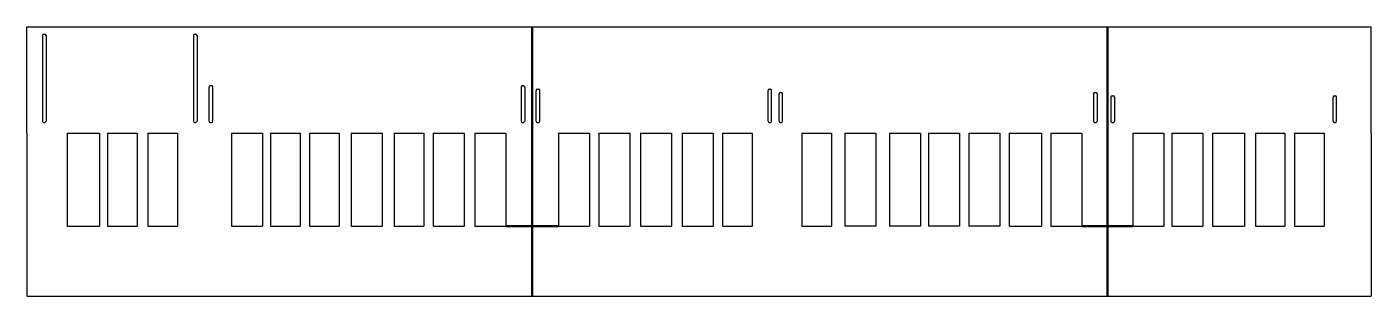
# Model space of a CAD drawing. Header units: millimetres. Extents: x 0 to 999, y -121 to 79.
import ezdxf

# ---------------------------------------------------------------- set-up
doc = ezdxf.new("R2010")
doc.units = ezdxf.units.MM
for name, color, linetype, lineweight, true_color in [('dreva', 54, 'Continuous', 25, 0x808000), ('pomocne', 1, 'Continuous', 50, 0xff0000), ('vozovi', 4, 'Continuous', 25, 0x00ffff)]:
    doc.layers.add(name, color=color, linetype=linetype, lineweight=lineweight, true_color=true_color)

msp = doc.modelspace()

# ---------------------------------------------------------------- linework, layer by layer
at = {"layer": 'dreva'}
for p, q in [((0, 0), (0, 79)), ((0, 79), (999, 79)), ((999, 0), (999, 79)), ((0, 0), (0, -121)), ((30, 0), (41.25, 0)), ((30, 0), (30, -69)), ((41.25, 0), (42.75, 0)), ((42.75, 0), (54, 0)), ((54, 0), (54, -69)), ((60, 0), (82, 0)), ((60, 0), (60, -69)), ((82, 0), (82, -69)), ((90, 0), (112, 0)), ((90, 0), (90, -69)), ((112, 0), (112, -69)), ((152, 0), (175, 0)), ((152, 0), (152, -69)), ((175, 0), (175, -69)), ((181, 0), (203, 0)), ((181, 0), (181, -69)), ((203, 0), (203, -69)), ((210, 0), (232, 0)), ((210, 0), (210, -69)), ((232, 0), (232, -69)), ((241, 0), (264, 0)), ((241, 0), (241, -69)), ((264, 0), (264, -69)), ((273, 0), (295, 0)), ((273, 0), (273, -69)), ((295, 0), (295, -69)), ((302, 0), (325, 0)), ((302, 0), (302, -69)), ((325, 0), (325, -69)), ((333, 0), (356, 0)), ((333, 0), (333, -69)), ((356, 0), (356, -69)), ((395, 0), (395, -69)), ((395, 0), (418, 0)), ((418, 0), (418, -69)), ((425, 0), (425, -69)), ((425, 0), (448, 0)), ((448, 0), (448, -69)), ((456, 0), (456, -69)), ((456, 0), (479, 0)), ((479, 0), (479, -69)), ((487, 0), (487, -69)), ((487, 0), (510, 0)), ((510, 0), (510, -69)), ((517, 0), (517, -69)), ((517, 0), (539, 0)), ((539, 0), (539, -69)), ((539, 0), (539, -69)), ((576, 0), (576, -69)), ((576, 0), (598, 0)), ((598, 0), (598, -69)), ((608, 0), (608, -69)), ((608, 0), (631, 0)), ((631, 0), (631, -69)), ((641, 0), (641, -69)), ((641, 0), (664, 0)), ((664, 0), (664, -69)), ((670, 0), (670, -69)), ((670, 0), (693, 0)), ((693, 0), (693, -69)), ((700, 0), (700, -69)), ((700, 0), (723, 0)), ((723, 0), (723, -69)), ((730, 0), (730, -69)), ((730, 0), (754, 0)), ((754, 0), (754, -69)), ((761, 0), (761, -69)), ((761, 0), (784, 0)), ((784, 0), (784, -69)), ((822, 0), (822, -69)), ((822, 0), (845, 0)), ((845, 0), (845, -69)), ((851, 0), (851, -69)), ((851, 0), (874, 0)), ((874, 0), (874, -69)), ((881, 0), (881, -69)), ((881, 0), (905, 0)), ((905, 0), (905, -69)), ((913, 0), (913, -69)), ((913, 0), (935, 0)), ((935, 0), (935, -69)), ((942, 0), (942, -69)), ((942, 0), (964, 0)), ((964, 0), (964, -69)), ((999, 0), (999, -121)), ((30, -69), (54, -69)), ((60, -69), (82, -69)), ((90, -69), (112, -69)), ((152, -69), (175, -69)), ((181, -69), (203, -69)), ((210, -69), (232, -69)), ((241, -69), (264, -69)), ((273, -69), (295, -69)), ((302, -69), (325, -69)), ((333, -69), (356, -69)), ((395, -69), (418, -69)), ((425, -69), (448, -69)), ((456, -69), (479, -69)), ((487, -69), (510, -69)), ((517, -69), (539, -69)), ((576, -69), (598, -69)), ((631, -69), (608, -69)), ((664, -69), (641, -69)), ((693, -69), (670, -69)), ((723, -69), (700, -69)), ((730, -69), (754, -69)), ((761, -69), (784, -69)), ((822, -69), (845, -69)), ((851, -69), (874, -69)), ((881, -69), (905, -69)), ((913, -69), (935, -69)), ((942, -69), (964, -69)), ((0, -121), (999, -121))]:
    msp.add_line(p, q, dxfattribs=at)
at = {"layer": 'pomocne'}
for p, q in [((375.5, -69), (375.5, 79)), ((803, -69), (803, 79)), ((803, 79), (803, -121)), ((356, -69), (395, -69)), ((375.5, -69), (375.5, -121)), ((784, -69), (822, -69))]:
    msp.add_line(p, q, dxfattribs=at)
at = {"layer": 'vozovi'}
for p, q in [((11.59, 72.67), (11.58, 9.06)), ((12.59, 73.67), (13.25, 73.67)), ((14.25, 72.67), (14.25, 9.06)), ((123.79, 72.67), (123.79, 9.06)), ((124.79, 73.67), (125.45, 73.67)), ((126.45, 72.67), (126.45, 9.06)), ((135.51, 9.06), (135.51, 34.34)), ((136.51, 35.34), (137.17, 35.34)), ((138.17, 9.06), (138.17, 34.34)), ((367.29, 34.34), (367.29, 9.06)), ((368.29, 35.34), (368.95, 35.34)), ((369.95, 34.34), (369.95, 9.06)), ((378.51, 9.06), (378.51, 31.8)), ((379.51, 32.8), (380.17, 32.8)), ((381.17, 9.06), (381.17, 31.8)), ((550.79, 9.06), (550.79, 31.8)), ((551.79, 32.8), (552.45, 32.8)), ((553.45, 9.06), (553.45, 31.8)), ((560.01, 30.26), (560.67, 30.26)), ((793.75, 30.26), (794.41, 30.26)), ((559.01, 9.06), (559.01, 29.26)), ((561.67, 9.06), (561.67, 29.26)), ((792.75, 29.26), (792.75, 9.06)), ((795.41, 29.26), (795.41, 9.06)), ((805.59, 26.72), (805.59, 9.06)), ((806.59, 27.72), (807.25, 27.72)), ((808.25, 26.72), (808.25, 9.06)), ((970.71, 9.06), (970.71, 26.72)), ((971.71, 27.72), (972.37, 27.72)), ((973.37, 9.06), (973.37, 26.72)), ((12.58, 8.06), (13.25, 8.06)), ((124.79, 8.06), (125.45, 8.06)), ((136.51, 8.06), (137.17, 8.06)), ((368.29, 8.06), (368.95, 8.06)), ((379.51, 8.06), (380.17, 8.06)), ((551.79, 8.06), (552.45, 8.06)), ((560.01, 8.06), (560.67, 8.06)), ((793.75, 8.06), (794.41, 8.06)), ((806.59, 8.06), (807.25, 8.06)), ((971.71, 8.06), (972.37, 8.06))]:
    msp.add_line(p, q, dxfattribs=at)
for centre, start, end in [((12.59, 72.67), 89.99763, 179.99763), ((13.25, 72.67), 359.99763, 89.99763), ((124.79, 72.67), 90, 180), ((125.45, 72.67), 0, 90), ((136.51, 34.34), 90, 180), ((137.17, 34.34), 0, 90), ((368.29, 34.34), 90, 180), ((368.95, 34.34), 0, 90), ((379.51, 31.8), 90, 180), ((380.17, 31.8), 0, 90), ((551.79, 31.8), 90, 180), ((552.45, 31.8), 0, 90), ((560.01, 29.26), 90, 180), ((560.67, 29.26), 0, 90), ((793.75, 29.26), 90, 180), ((794.41, 29.26), 360, 90), ((806.59, 26.72), 90, 180), ((807.25, 26.72), 0, 90), ((971.71, 26.72), 90, 180), ((972.37, 26.72), 0, 90), ((12.58, 9.06), 179.99763, 270), ((13.25, 9.06), 270, 359.99763), ((124.79, 9.06), 180, 270), ((125.45, 9.06), 270, 360), ((136.51, 9.06), 180, 270), ((137.17, 9.06), 270, 0), ((368.29, 9.06), 180, 270), ((368.95, 9.06), 270, 0), ((379.51, 9.06), 180, 270), ((380.17, 9.06), 270, 0), ((551.79, 9.06), 180, 270), ((552.45, 9.06), 270, 0), ((560.01, 9.06), 180, 270), ((560.67, 9.06), 270, 0), ((793.75, 9.06), 180, 270), ((794.41, 9.06), 270, 360), ((806.59, 9.06), 180, 270), ((807.25, 9.06), 270, 0), ((971.71, 9.06), 180, 270), ((972.37, 9.06), 270, 0)]:
    msp.add_arc(centre, 1, start, end, dxfattribs=at)

doc.saveas('drawing.dxf')
